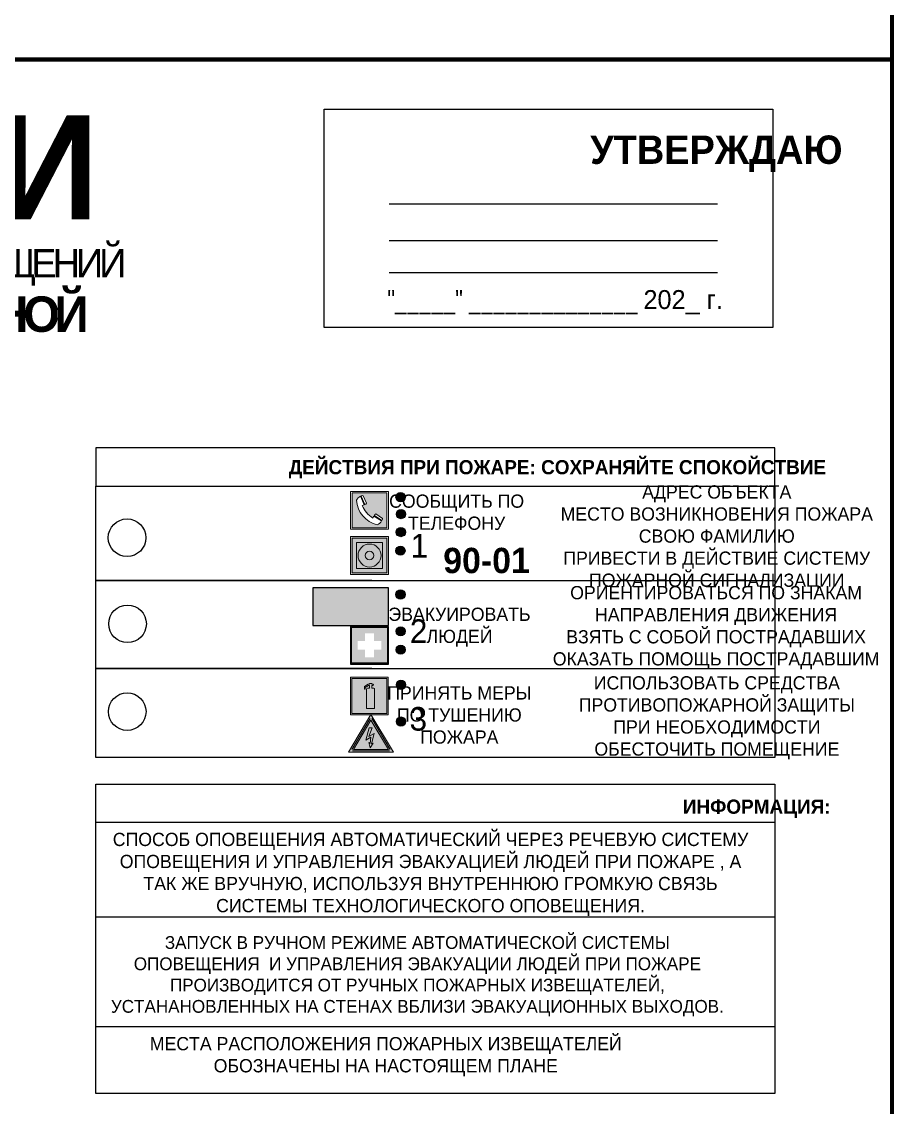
# Model space of a CAD drawing. Header units: millimetres. Extents: x 13114 to 67229, y 22859 to 38520.
# Drawn here: x 30387.1 to 30571.4, y 24448.9 to 24678.6 of the extents above; entities that cross this region are included whole.
import ezdxf

# ---------------------------------------------------------------- set-up
doc = ezdxf.new("R2010")
doc.units = ezdxf.units.MM
doc.styles.add('обычный', font='arial.ttf')

# ---------------------------------------------------------------- blocks, each defined once
blk = doc.blocks.new('A$C3E6D3DDE')
at = {"lineweight": 5}
h = blk.add_hatch(color=40, dxfattribs=at)
h.paths.add_polyline_path([(24.1, 1.45), (16.46, -11.35), (31.74, -11.35)])
h.paths.add_polyline_path([(24.09, -0.46), (30.03, -10.41), (18.14, -10.41)], flags=16)
h.paths.add_polyline_path([(24.54, -3.08), (23.41, -6.02), (25.13, -5.01), (24.33, -8.5), (24.82, -8.27), (23.79, -9.86), (23.4, -8.04), (23.8, -8.43), (24.04, -6.29), (22.39, -7.25), (23.44, -3.08)], flags=0)
h = blk.add_hatch(color=256, dxfattribs=at)
h.paths.add_polyline_path([(24.37, 0.03, 0.567511), (23.82, 0.03), (17.59, -10.4, 0.582454), (17.86, -10.88), (30.32, -10.88, 0.582149), (30.6, -10.4)])
h.paths.add_polyline_path([(24.09, -0.46), (18.14, -10.41), (30.03, -10.41)], flags=16)
h.paths.add_polyline_path([(24.54, -3.08), (23.41, -6.02), (25.13, -5.01), (24.33, -8.5), (24.82, -8.27), (23.79, -9.86), (23.4, -8.04), (23.8, -8.43), (24.04, -6.29), (22.39, -7.25), (23.44, -3.08)], flags=0)
h = blk.add_hatch(color=40, dxfattribs=at)
h.paths.add_polyline_path([(24.09, -0.46), (18.14, -10.41), (30.03, -10.41)])
h.paths.add_polyline_path([(24.82, -8.27), (23.79, -9.86), (23.4, -8.04), (23.8, -8.43), (24.04, -6.29), (22.39, -7.25), (23.44, -3.08), (24.54, -3.08), (23.41, -6.02), (25.13, -5.01), (24.33, -8.5)], flags=16)
at = {"color": 40, "lineweight": 5}
for p, q in [((16.46, -11.35), (24.1, 1.45)), ((24.1, 1.45), (31.74, -11.35))]:
    blk.add_line(p, q, dxfattribs=at)
at = {"lineweight": 5}
for p, q in [((17.59, -10.4), (23.82, 0.03)), ((24.37, 0.03), (30.6, -10.4)), ((18.14, -10.41), (24.09, -0.46)), ((23.44, -3.08), (22.39, -7.25)), ((23.41, -6.02), (24.54, -3.08)), ((24.54, -3.08), (23.44, -3.08)), ((24.09, -0.46), (30.03, -10.41)), ((22.39, -7.25), (24.04, -6.29)), ((25.13, -5.01), (23.41, -6.02)), ((24.04, -6.29), (23.8, -8.43)), ((24.33, -8.5), (25.13, -5.01)), ((17.86, -10.88), (30.32, -10.88)), ((18.14, -10.41), (30.03, -10.41)), ((23.8, -8.43), (23.4, -8.04)), ((23.4, -8.04), (23.79, -9.86)), ((23.79, -9.86), (24.82, -8.27)), ((24.82, -8.27), (24.33, -8.5))]:
    blk.add_line(p, q, dxfattribs=at)
at = {"color": 50, "lineweight": 5}
blk.add_line((31.74, -11.35), (16.46, -11.35), dxfattribs=at)
blk = doc.blocks.new('A$C456E1F9C')
at = {"lineweight": 5}
h = blk.add_hatch(color=242, dxfattribs=at)
h.paths.add_polyline_path([(0.51, -1.47), (0.51, -13.26), (12.29, -13.26), (12.29, -1.47)])
h.paths.add_polyline_path([(5.42, -4.95, -0.254479), (4.78, -5.4), (3.52, -2.53, -0.209735), (4.23, -2.4)], flags=16)
h.paths.add_polyline_path([(8.53, -8.6), (10.87, -10.17), (10.54, -10.76), (8.03, -9.13, -0.192251)], flags=16)
h.paths.add_polyline_path([(4.61, -5.49, 0.005518), (3.87, -5.72, 0.128647), (7.49, -10.01, 0.00809), (7.83, -9.33), (10.47, -10.97, -0.16736), (8.99, -12.25, -0.327862), (1.95, -3.95, -0.166952), (3.36, -2.62)], flags=16)
at = {"color": 242, "lineweight": 5}
for p, q in [((0, -13.77), (0, -0.97)), ((12.8, -0.97), (0, -0.97)), ((4.61, -5.49), (3.36, -2.62)), ((3.52, -2.53), (4.78, -5.4)), ((4.23, -2.4), (5.42, -4.95)), ((12.8, -13.77), (12.8, -0.97)), ((7.83, -9.33), (10.47, -10.97)), ((8.03, -9.13), (10.54, -10.76)), ((10.81, -10.12), (8.53, -8.6)), ((10.54, -10.76), (10.8, -10.3)), ((10.8, -10.3), (10.81, -10.12)), ((0, -13.77), (12.8, -13.77))]:
    blk.add_line(p, q, dxfattribs=at)
blk.add_lwpolyline([(0.51, -1.47), (12.29, -1.47), (12.29, -13.26), (0.51, -13.26)], close=True, dxfattribs=at)
for centre, radius, start, end in [((4.59, -5.34), 2.99, 114.2845, 152.1974), ((4.02, -3.27), 0.891, 76.3284, 123.7092), ((11.12, -3.31), 9.19, 183.9915, 256.6009), ((14.98, -39.1), 35.17, 107.1487, 108.4135), ((13.86, -0.94), 11.08, 205.5536, 234.8762), ((4.68, -4.59), 0.824, 276.9621, 334.0723), ((-13.31, 0.8), 23.44, 332.5487, 334.4027), ((8.94, -9.5), 0.989, 114.4092, 157.9388), ((7.87, -9.46), 3, 291.9291, 329.9329)]:
    blk.add_arc(centre, radius, start, end, dxfattribs=at)
blk = doc.blocks.new('A$C54414219')
at = {"true_color": 0xffffff}
h = blk.add_hatch(color=7, dxfattribs=at)
h.paths.add_polyline_path([(2.39, -9.45), (2.39, -18.3), (11.23, -18.3), (11.23, -9.45)], flags=0)
h.paths.add_polyline_path([(10.71, -13.87, -1), (2.92, -13.87, -1)], flags=0)
h.paths.add_polyline_path([(8.3, -13.87, -1), (5.33, -13.87, -1)], flags=0)
h.paths.add_polyline_path([(0.41, -7.47), (0.41, -20.27), (13.21, -20.27), (13.21, -7.47)])
h.paths.add_polyline_path([(0.92, -19.77), (12.71, -19.77), (12.71, -7.98), (0.92, -7.98)], flags=16)
h.paths.add_polyline_path([(11.23, -9.45), (11.23, -18.3), (2.39, -18.3), (2.39, -9.45)], flags=0)
at = {"lineweight": 5}
h = blk.add_hatch(color=242, dxfattribs=at)
h.paths.add_polyline_path([(12.71, -7.98), (0.92, -7.98), (0.92, -19.77), (12.71, -19.77)])
h.paths.add_polyline_path([(11.23, -18.3), (2.39, -18.3), (2.39, -9.45), (11.23, -9.45)], flags=16)
h.paths.add_polyline_path([(10.71, -13.87, -1), (2.92, -13.87, -1)], flags=0)
h.paths.add_polyline_path([(8.3, -13.87, -1), (5.33, -13.87, -1)], flags=0)
at = {"true_color": 0xffffff}
h = blk.add_hatch(color=7, dxfattribs=at)
h.paths.add_polyline_path([(2.39, -9.45), (2.39, -18.3), (11.23, -18.3), (11.23, -9.45)])
h.paths.add_polyline_path([(10.71, -13.87, -1), (2.92, -13.87, -1)], flags=16)
h.paths.add_polyline_path([(8.3, -13.87, -1), (5.33, -13.87, -1)], flags=0)
at = {"lineweight": 5}
h = blk.add_hatch(color=242, dxfattribs=at)
h.paths.add_polyline_path([(2.92, -13.87, 1), (10.71, -13.87, 1)])
h.paths.add_polyline_path([(8.3, -13.87, -1), (5.33, -13.87, -1)], flags=16)
at = {"color": 242, "lineweight": 5}
for p, q in [((0.41, -20.27), (0.41, -7.47)), ((0.41, -7.47), (13.21, -7.47)), ((0.41, -7.47), (13.21, -7.47)), ((13.21, -20.27), (13.21, -7.47)), ((0.41, -20.27), (13.21, -20.27))]:
    blk.add_line(p, q, dxfattribs=at)
for points in [[(0.92, -7.98), (12.71, -7.98), (12.71, -19.77), (0.92, -19.77)], [(2.39, -9.45), (11.23, -9.45), (11.23, -18.3), (2.39, -18.3)]]:
    blk.add_lwpolyline(points, close=True, dxfattribs=at)
for radius in [3.89, 1.49]:
    blk.add_circle((6.81, -13.87), radius, dxfattribs=at)
blk = doc.blocks.new('A$C32E8229D')
at = {"true_color": 0xffffff}
blk.add_hatch(color=7, dxfattribs=at).paths.add_polyline_path([(0, 0), (0, -8), (16, -8), (16, 0)])
h = blk.add_hatch(color=126)
h.paths.add_polyline_path([(0.2, -0.2), (15.8, -0.2), (15.8, -7.8), (0.2, -7.8)])
h.paths.add_polyline_path([(13.49, -2.05), (12.08, -2.05), (11.37, -2.63, 0.162397), (11.29, -2.84), (11.29, -3.63), (10.35, -3.63), (10.35, -4.05), (11.68, -4.05), (11.68, -3.48), (12.26, -4.28), (11.29, -5.1), (11.29, -6.78), (11.85, -6.78), (11.85, -5.44), (12.8, -4.64), (12.8, -5.94), (14.46, -5.94), (14.46, -5.39), (13.45, -5.39), (13.45, -3.97), (12.46, -2.59), (13.15, -2.59), (13.69, -3.34), (14.18, -3)], flags=16)
h.paths.add_polyline_path([(10.74, -1.82, 1), (11.8, -1.82, 1)], flags=16)
h.paths.add_polyline_path([(9.39, -3.59), (5.99, -3.59), (6.56, -3.03), (5.91, -3.03), (5.1, -3.83), (5.91, -4.64), (6.56, -4.64), (5.99, -4.09), (9.39, -4.09)], flags=16)
h.paths.add_polyline_path([(4.29, -1.08), (1.72, -1.08), (1.72, -6.6), (4.29, -6.6)], flags=16)
at = {"color": 126}
blk.add_lwpolyline([(16, -8), (0, -8), (0, 0), (16, 0)], close=True, dxfattribs=at)
blk = doc.blocks.new('A$C18900ED3')
h = blk.add_hatch(color=126)
h.paths.add_polyline_path([(-0.18, -0.18), (-7.02, -0.18), (-7.02, -7.02), (-0.18, -7.02)])
h.paths.add_polyline_path([(-5.89, -4.46), (-5.89, -2.77), (-4.46, -2.77), (-4.46, -1.31), (-2.77, -1.31), (-2.77, -2.77), (-1.33, -2.77), (-1.33, -4.46), (-2.77, -4.46), (-2.77, -5.89), (-4.46, -5.89), (-4.46, -4.46)], flags=16)
at = {"color": 126}
for p, q in [((-7.2, 0), (-7.2, -7.2)), ((0, 0), (-7.2, 0)), ((0, -7.2), (0, 0)), ((-7.02, -7.02), (-7.02, -0.18)), ((-7.02, -0.18), (-0.18, -0.18)), ((-0.18, -0.18), (-0.18, -7.02)), ((-7.2, -7.2), (0, -7.2)), ((-0.18, -7.02), (-7.02, -7.02))]:
    blk.add_line(p, q, dxfattribs=at)
blk = doc.blocks.new('A$C3AD82952')
at = {"true_color": 0xf5f5ff}
h = blk.add_hatch(color=7, dxfattribs=at)
h.dxf.hatch_style = 1
h.paths.add_polyline_path([(8.21, 8.73, 0.414214), (7.89, 9.05), (7.22, 9.05), (7.22, 9.92), (7.59, 9.92, 1), (7.57, 10.36), (7.22, 10.36), (7.22, 10.6), (6.43, 10.6), (6.43, 10.36), (6.01, 10.36), (4.74, 9.59), (4.74, 8.69), (4.98, 8.73), (4.98, 9.26), (6.12, 9.91), (6.43, 9.91), (6.43, 9.05), (5.76, 9.05, 0.414214), (5.44, 8.73), (5.44, 2.2), (8.21, 2.2)], flags=0)
h.paths.add_polyline_path([(12.8, 12.8), (0, 12.8), (0, 0), (12.8, 0)])
h.paths.add_polyline_path([(0.51, 12.29), (12.29, 12.29), (12.29, 0.51), (0.51, 0.51)], flags=16)
h.paths.add_polyline_path([(4.74, 9.59), (6.01, 10.36), (6.43, 10.36), (6.43, 10.6), (7.22, 10.6), (7.22, 10.36), (7.59, 10.36, -0.94586), (7.59, 9.92), (7.22, 9.92), (7.22, 9.05), (7.89, 9.05, -0.414214), (8.21, 8.73), (8.21, 2.2), (5.44, 2.2), (5.44, 8.73, -0.414214), (5.76, 9.05), (6.43, 9.05), (6.43, 9.91), (6.12, 9.91), (4.98, 9.26), (4.98, 8.73), (4.74, 8.69)], flags=0)
h = blk.add_hatch(color=242)
h.dxf.hatch_style = 1
h.paths.add_polyline_path([(12.29, 12.29), (0.51, 12.29), (0.51, 0.51), (12.29, 0.51)])
h.paths.add_polyline_path([(4.74, 8.69), (4.74, 9.59), (6.01, 10.36), (6.43, 10.36), (6.43, 10.6), (7.22, 10.6), (7.22, 10.36), (7.59, 10.36, -0.94586), (7.59, 9.92), (7.22, 9.92), (7.22, 9.05), (7.89, 9.05, -0.414214), (8.21, 8.73), (8.21, 2.2), (5.44, 2.2), (5.44, 8.73, -0.414214), (5.76, 9.05), (6.43, 9.05), (6.43, 9.91), (6.12, 9.91), (4.98, 9.26), (4.98, 8.73)], flags=16)
h = blk.add_hatch(color=7, dxfattribs=at)
h.dxf.hatch_style = 1
h.paths.add_polyline_path([(8.21, 8.73, 0.414214), (7.89, 9.05), (7.22, 9.05), (7.22, 9.92), (7.59, 9.92, 1), (7.57, 10.36), (7.22, 10.36), (7.22, 10.6), (6.43, 10.6), (6.43, 10.36), (6.01, 10.36), (4.74, 9.59), (4.74, 8.69), (4.98, 8.73), (4.98, 9.26), (6.12, 9.91), (6.43, 9.91), (6.43, 9.05), (5.76, 9.05, 0.414214), (5.44, 8.73), (5.44, 2.2), (8.21, 2.2)])
at = {"color": 242, "lineweight": 5}
for p, q in [((0, 0), (0, 12.8)), ((0, 12.8), (12.8, 12.8)), ((12.8, 0), (12.8, 12.8)), ((6.01, 10.36), (4.74, 9.59)), ((4.74, 9.59), (4.74, 8.69)), ((4.74, 8.69), (4.98, 8.73)), ((4.98, 9.26), (6.12, 9.91)), ((4.98, 8.73), (4.98, 9.26)), ((5.44, 2.2), (5.44, 8.73)), ((5.76, 9.05), (6.43, 9.05)), ((6.01, 10.36), (6.43, 10.36)), ((6.12, 9.91), (6.43, 9.91)), ((7.22, 10.6), (6.43, 10.6)), ((6.43, 10.6), (6.43, 10.36)), ((6.43, 9.91), (6.43, 9.05)), ((7.22, 10.36), (7.22, 10.6)), ((7.59, 10.36), (7.22, 10.36)), ((7.22, 9.05), (7.22, 9.92)), ((7.59, 9.92), (7.22, 9.92)), ((7.89, 9.05), (7.22, 9.05)), ((8.21, 2.2), (8.21, 8.73)), ((0, 0), (12.8, 0)), ((5.44, 2.2), (8.21, 2.2))]:
    blk.add_line(p, q, dxfattribs=at)
blk.add_lwpolyline([(0.51, 12.29), (12.29, 12.29), (12.29, 0.51), (0.51, 0.51)], close=True, dxfattribs=at)
for centre, radius, start, end in [((5.76, 8.73), 0.32, 90, 180), ((7.58, 10.14), 0.223, 273.1875, 86.8125), ((7.89, 8.73), 0.32, 0, 90)]:
    blk.add_arc(centre, radius, start, end, dxfattribs=at)

msp = doc.modelspace()

# ---------------------------------------------------------------- hatches: boundary and pattern name
at = {"lineweight": 0}
h = msp.add_hatch(color=256, dxfattribs=at)
h.dxf.hatch_style = 1
h.paths.add_polyline_path([(30466.32, 24578, 1), (30468.25, 24578, 1)])
h = msp.add_hatch(color=256, dxfattribs=at)
h.dxf.hatch_style = 1
h.paths.add_polyline_path([(30466.42, 24574.42, 1), (30468.36, 24574.42, 1)])
h = msp.add_hatch(color=256, dxfattribs=at)
h.dxf.hatch_style = 1
h.paths.add_polyline_path([(30466.39, 24570.61, 1), (30468.32, 24570.61, 1)])
h = msp.add_hatch(color=256, dxfattribs=at)
h.dxf.hatch_style = 1
h.paths.add_polyline_path([(30466.3, 24566.68, 1), (30468.24, 24566.68, 1)])
h = msp.add_hatch(color=256, dxfattribs=at)
h.dxf.hatch_style = 1
h.paths.add_polyline_path([(30466.32, 24557.41, 1), (30468.25, 24557.41, 1)])
h = msp.add_hatch(color=256, dxfattribs=at)
h.dxf.hatch_style = 1
h.paths.add_polyline_path([(30466.36, 24549.63, 1), (30468.29, 24549.63, 1)])
h = msp.add_hatch(color=256, dxfattribs=at)
h.dxf.hatch_style = 1
h.paths.add_polyline_path([(30466.35, 24545.73, 1), (30468.28, 24545.73, 1)])
h = msp.add_hatch(color=256, dxfattribs=at)
h.dxf.hatch_style = 1
h.paths.add_polyline_path([(30466.41, 24538.31, 1), (30468.34, 24538.31, 1)])
h = msp.add_hatch(color=256, dxfattribs=at)
h.dxf.hatch_style = 1
h.paths.add_polyline_path([(30466.41, 24530.54, 1), (30468.34, 24530.54, 1)])

# ---------------------------------------------------------------- linework, layer by layer
at = {"color": 6, "lineweight": 100}
for points in [[(29971.38, 24670.56), (30571.38, 24670.56), (30571.38, 25065.56), (29971.38, 25065.56)], [(29971.38, 24275.56), (30571.38, 24275.56), (30571.38, 24670.56), (29971.38, 24670.56)]]:
    msp.add_lwpolyline(points, close=True, dxfattribs=at)
for points in [[(30451.1, 24660.11), (30546.11, 24660.11), (30546.11, 24613.91), (30451.1, 24613.91)], [(30402.78, 24580.35), (30546.54, 24580.35), (30546.54, 24588.41), (30402.78, 24588.41)], [(30402.78, 24580.35), (30546.54, 24580.35), (30546.54, 24522.95), (30402.78, 24522.95)]]:
    msp.add_lwpolyline(points, close=True)
for points in [[(30464.85, 24640.06), (30534.38, 24640.06)], [(30464.85, 24632.3), (30534.38, 24632.3)], [(30464.85, 24625.51), (30534.38, 24625.51)], [(30461.19, 24560.36), (30402.78, 24560.36), (30546.54, 24560.36)], [(30461.19, 24541.78), (30402.78, 24541.78), (30546.54, 24541.78)]]:
    msp.add_lwpolyline(points)
at = {"color": 0}
msp.add_lwpolyline([(30402.78, 24517.29), (30546.54, 24517.29), (30546.54, 24451.84), (30402.78, 24451.84)], close=True, dxfattribs=at)
for points in [[(30402.78, 24509.24), (30546.54, 24509.24)], [(30402.78, 24489.25), (30546.54, 24489.25)], [(30402.78, 24466), (30546.54, 24466)]]:
    msp.add_lwpolyline(points, dxfattribs=at)
for centre, radius in [((30467.29, 24578), 0.966), ((30467.39, 24574.42), 0.966), ((30409.4, 24569.43), 3.98), ((30467.35, 24570.61), 0.966), ((30467.27, 24566.68), 0.966), ((30467.28, 24557.41), 0.966), ((30409.5, 24551.21), 3.98), ((30467.32, 24549.63), 0.966), ((30467.31, 24545.73), 0.966), ((30467.37, 24538.31), 0.966), ((30409.43, 24532.63), 3.98), ((30467.38, 24530.54), 0.966)]:
    msp.add_circle(centre, radius)

# ---------------------------------------------------------------- block references
for name, p, xscale, yscale, zscale in [('A$C456E1F9C', (30456.73, 24579.82), 0.625, 0.625, 0.625), ('A$C54414219', (30456.47, 24574.33), 0.625, 0.625, 0.625), ('A$C18900ED3', (30464.73, 24550.68), 1.111111111007631, 1.111111111007631, 1.111111111007631), ('A$C3AD82952', (30456.68, 24531.95), 0.625, 0.625, 0.625), ('A$C3E6D3DDE', (30445.97, 24531.14), 0.625, 0.625, 0.625)]:
    msp.add_blockref(name, p, dxfattribs=dict(xscale=xscale, yscale=yscale, zscale=zscale))
at = {"xscale": -1}
msp.add_blockref('A$C32E8229D', (30464.73, 24558.83), dxfattribs=at)

# ---------------------------------------------------------------- texts
at = {"lineweight": 0, "style": 'обычный'}
for s, insert, char_height, width, attachment_point in [('{\\fProxima Nova Rg|b1|i0|c204|p2;ПЛАН ЭВАКУАЦИИ}', (30126.22, 24658.78), 22, 493.8901, 1), ('\\pi-18,l18,t18;{\\fProxima Nova Rg|b1|i0|c204|p2;УТВЕРЖДАЮ\\H1.1997x; }', (30534.14, 24650.64), 6, 126.6484, 5), ('{\\fArial Narrow|b0|i0|c204|p34;"_____" ______________ \\fProxima Nova Rg|b0|i0|c204|p2;202_ г. }', (30500.01, 24619.23), 4, 78.6503, 5), ('{\\fProxima Nova Rg|b1|i0|c204|p2;ДЕЙСТВИЯ ПРИ ПОЖАРЕ: СОХРАНЯЙТЕ СПОКОЙСТВИЕ\\H1.6644x; }', (30500.49, 24583.91), 3, 175.1736, 5), ('\\pi-8.4,l8.4,t8.4;{\\fProxima Nova Rg|b0|i0|c204|p2;АДРЕС ОБЪЕКТА\\PМЕСТО ВОЗНИКНОВЕНИЯ ПОЖАРА \\PСВОЮ ФАМИЛИЮ\\PПРИВЕСТИ В ДЕЙСТВИЕ СИСТЕМУ \\PПОЖАРНОЙ СИГНАЛИЗАЦИИ}', (30534.23, 24569.37), 2.8, 126.6484, 5), ('{\\fProxima Nova Rg|b0|i0|c204|p2;СООБЩИТЬ ПО \\PТЕЛЕФОНУ}', (30479.16, 24574.81), 2.8, 126.6484, 5), ('{\\fProxima Nova Rg|b0|i0|c204|p2;1\\H1.1667x; }', (30471.26, 24567.74), 5, 126.6484, 5), ('{\\fProxima Nova Rg|b1|i0|c204|p2;\\H1.0714x;90-01\\fProxima Nova Rg|b0|i0|c204|p2;\\H0.93331x; \\H1.3449x; }', (30485.49, 24564.57), 5, 126.6484, 5), ('\\pi-8.4,l8.4,t8.4;{\\fProxima Nova Rg|b0|i0|c204|p2;ОРИЕНТИРОВАТЬСЯ ПО ЗНАКАМ \\PНАПРАВЛЕНИЯ ДВИЖЕНИЯ\\PВЗЯТЬ С СОБОЙ ПОСТРАДАВШИХ\\PОКАЗАТЬ ПОМОЩЬ ПОСТРАДАВШИМ}', (30534.09, 24550.4), 2.8, 126.6484, 5), ('{\\fProxima Nova Rg|b0|i0|c204|p2;ЭВАКУИРОВАТЬ \\PЛЮДЕЙ}', (30479.77, 24550.49), 2.8, 126.6484, 5), ('{\\fProxima Nova Rg|b0|i0|c204|p2;2\\H1.1967x; }', (30471.11, 24549.66), 5, 126.6484, 5), ('\\pi-8.4,l8.4,t8.4;{\\fProxima Nova Rg|b0|i0|c204|p2;ИСПОЛЬЗОВАТЬ СРЕДСТВА \\PПРОТИВОПОЖАРНОЙ ЗАЩИТЫ \\PПРИ НЕОБХОДИМОСТИ \\PОБЕСТОЧИТЬ ПОМЕЩЕНИЕ}', (30534.25, 24531.32), 2.8, 126.6484, 5), ('{\\fProxima Nova Rg|b0|i0|c204|p2;ПРИНЯТЬ МЕРЫ \\PПО ТУШЕНИЮ \\PПОЖАРА}', (30479.73, 24531.91), 2.8, 126.6484, 5), ('{\\fProxima Nova Rg|b0|i0|c204|p2;3\\H1.1967x; }', (30471.05, 24531.08), 5, 126.6484, 5), ('{\\fProxima Nova Rg|b1|i0|c204|p2;ИНФОРМАЦИЯ:\\H1.1997x; }', (30542.68, 24512.1), 3, 175.1736, 5), ('{\\fProxima Nova Rg|b0|i0|c204|p2;СПОСОБ ОПОВЕЩЕНИЯ АВТОМАТИЧЕСКИЙ ЧЕРЕЗ РЕЧЕВУЮ СИСТЕМУ ОПОВЕЩЕНИЯ И УПРАВЛЕНИЯ ЭВАКУАЦИЕЙ ЛЮДЕЙ ПРИ ПОЖАРЕ , А ТАК ЖЕ ВРУЧНУЮ, ИСПОЛЬЗУЯ ВНУТРЕННЮЮ ГРОМКУЮ СВЯЗЬ СИСТЕМЫ ТЕХНОЛОГИЧЕСКОГО ОПОВЕЩЕНИЯ.}', (30473.64, 24498.2), 2.8, 137.0334, 5), ('{\\fProxima Nova Rg|b0|i0|c204|p2;\\P\\pt8.1;ЗАПУСК В РУЧНОМ РЕЖИМЕ АВТОМАТИЧЕСКОЙ СИСТЕМЫ ОПОВЕЩЕНИЯ  И УПРАВЛЕНИЯ ЭВАКУАЦИИ ЛЮДЕЙ ПРИ ПОЖАРЕ ПРОИЗВОДИТСЯ ОТ РУЧНЫХ ПОЖАРНЫХ ИЗВЕЩАТЕЛЕЙ, УСТАНАНОВЛЕННЫХ НА СТЕНАХ ВБЛИЗИ ЭВАКУАЦИОННЫХ ВЫХОДОВ. }', (30470.85, 24478.9), 2.7, 131.4512, 5), ('\\pt8.4;{\\fProxima Nova Rg|b0|i0|c204|p2;\\PМЕСТА РАСПОЛОЖЕНИЯ ПОЖАРНЫХ ИЗВЕЩАТЕЛЕЙ ОБОЗНАЧЕНЫ НА НАСТОЯЩЕМ ПЛАНЕ}', (30464.16, 24461.99), 2.8, 118.5618, 5)]:
    msp.add_mtext(s, dxfattribs=dict(at, insert=insert, char_height=char_height, width=width, attachment_point=attachment_point))
at = {"color": 0, "lineweight": 0, "insert": (30279.51, 24625.42), "char_height": 7.5, "width": 449.2158, "attachment_point": 5, "style": 'обычный'}
msp.add_mtext('{\\fArial Black|b1|i0|c204|p34;\\H2x;\\T0.85;  \\fArial Narrow|b0|i0|c204|p34;\\H0.8x;\\W0.9;\\P\\fProxima Nova Rg|b0|i0|c204|p2;\\H0.5x;\\W1;\\C256;ПРИ ПОЖАРЕ  ИЛИ ДРУГИХ ЧРЕЗВЫЧАЙНЫХ СИТУАЦИЯХ  ИЗ ПОМЕЩЕНИЙ \\fProxima Nova Rg|b1|i0|c204|p2;\\H1.25x;\\PЦЭО : ЖЕНСКАЯ ДУШЕВАЯ ВОДОГРЕЙНОЙ КОТЕЛЬНОЙ\\P 2 ЭТАЖ}', dxfattribs=at)

doc.saveas('drawing.dxf')
